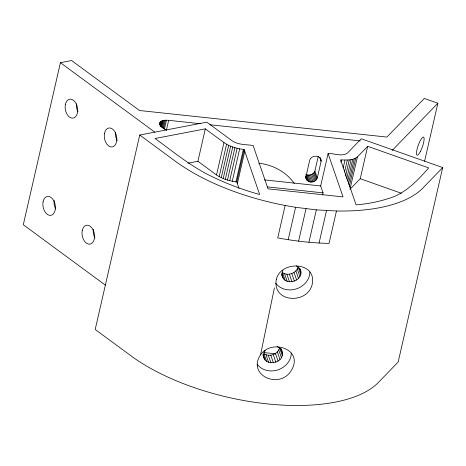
<?xml version="1.0" encoding="UTF-8"?>
<svg xmlns="http://www.w3.org/2000/svg" width="466" height="466" viewBox="0 0 466 466"><rect width="100%" height="100%" fill="white"/><g stroke="black" fill="none" stroke-linecap="round" stroke-linejoin="round"><path stroke-width="0.7" d="M281.021 348.568C289.747 365.49 256.184 368.408 265.113 350.35M281.784 274.876C284.149 287.79 305.859 280.544 300.017 268.812M260.546 354.777C272.22 338.141 304.659 349.937 290.994 370.895C279.553 389.553 246.881 375.549 260.546 354.777L274.41 287.895M424.578 161.265L437.871 103.236L424.305 98.437L386.902 137.074L139.468 110.494L71.595 60.545L60.417 62.683L23.3 224.74L105.368 285.134M328.099 153.53L343.023 196.902L268.026 188.846L253.102 145.474C246.071 144.431 238.079 145.031 231.969 140.691L206.811 122.174L139.742 135.024L95.204 329.485L130.998 355.832A147.85 64.582 12.9 0 0 266.651 403.824A147.85 64.582 12.9 0 0 378.433 382.411L398.162 362.035L442.7 167.568L361.307 138.775L347.438 153.098C341.799 157.019 334.204 153.203 328.099 153.53L320.678 185.94L323.066 192.877L322.583 195.004M159.617 123.77C160.182 119.727 165.651 120.164 168.663 120.315L200.485 123.735M159.634 124.754L160.281 121.923M159.925 125.069L160.735 121.533M160.158 126.135L161.294 121.183M160.659 126.542L161.958 120.88M161.248 127.002L162.71 120.636M161.929 127.515L163.549 120.438M162.681 128.08L164.463 120.298M163.496 128.709L165.442 120.216M164.37 129.391L166.473 120.193M166.391 130.224L168.663 120.315M187.99 163.176L197.91 161.277L205.331 128.866L223.948 142.567C229.919 146.633 237.054 148.718 244.178 149.528L259.649 194.508C243.444 190.017 227.618 184.128 212.479 176.8C191.52 166.956 173.655 151.986 155.032 138.501L205.331 128.866M239.006 188.474L236.757 181.938C229.627 181.128 222.498 179.043 216.527 174.977L223.948 142.567M219.16 176.637L226.581 144.227M221.245 177.697L228.666 145.287M223.22 178.571L230.647 146.161M225.311 179.369L232.732 146.959M227.478 180.08L234.899 147.67M229.709 180.691L237.13 148.281M232.26 181.274L239.681 148.864M235.947 181.851L243.369 149.44M236.757 181.938L244.178 149.528M237.351 183.668L244.778 151.258M139.742 135.024L175.536 161.364A147.85 64.582 12.9 0 0 285.151 205.477L277.73 237.887C294.652 241.062 311.812 243.013 329.037 243.398L336.458 210.987A147.85 64.582 12.9 0 0 422.971 187.949L442.7 167.568M288.186 239.705L295.607 207.294L316.332 209.869L336.458 210.987M298.595 241.172L306.022 208.762M308.317 181.35L306.686 179.876L305.917 176.795L309.727 160.153C311.335 154.485 321.598 154.869 321.097 161.376L317.282 178.012C316.041 181.472 311.515 183.126 308.317 181.35L305.929 174.412C309.133 176.183 313.653 174.534 314.894 171.074L318.231 156.512M308.911 242.279L316.332 209.869M319.076 243.025L326.497 210.615M340.914 162.081L341.397 159.966L349.25 159.955L352.756 159.285L355.756 158.108L357.41 156.908L367.674 146.307L428.72 167.906C417.373 180.627 405.152 193.92 388.114 198.621C377.74 201.999 366.94 203.957 356.076 204.865L340.605 159.885L341.397 159.966M343.18 167.923L344.957 160.176M344.543 172.094L347.287 160.118M345.539 176.16L349.25 159.955M346.721 178.699L351.079 159.675M347.758 181.123L352.756 159.285M348.457 184.152L354.271 158.784M349.302 186.295L355.756 158.108M350.147 188.614L357.41 156.908M349.983 189.318L360.253 178.717L367.674 146.307M282.978 270.292L282.163 272.435L281.977 274.655L282.443 276.787M285.134 280.235L282.507 272.598C287.941 276.402 296.522 273.274 298.106 266.797L300.733 274.433M266.575 361.261L263.948 353.624C269.383 357.434 277.963 354.3 279.548 347.822L282.175 355.459M159.943 122.354C158.399 126.164 164.23 128.109 166.152 130.131M392.098 150.524L437.871 103.236M209.886 124.742L360.317 140.907M264.432 179.893L320.678 185.94M267.536 186.913L323.066 192.877M263.593 352.529L275.855 353.845M258.822 163.211C272.674 164.783 286.217 171.791 294.221 183.418M285.151 205.477L295.607 207.294M360.253 178.717L401.407 193.279M296.225 265.824L299.376 268.183L300.453 270.088M277.159 346.582L279.204 347.659L280.817 349.209L281.895 351.114M197.91 161.277L216.527 174.977M60.417 62.683L154.794 132.14M320.224 157.764L321.091 160.287M319.793 157.59L321.097 161.376M314.894 171.074L317.282 178.012M314.404 172.105L316.793 179.049M313.694 173.043L316.082 179.987M312.791 173.847L315.179 180.791M311.737 174.476L314.125 181.42M310.577 174.907L312.966 181.851M309.366 175.123L311.754 182.06M308.148 175.105L310.537 182.049M306.989 174.867L309.377 181.804M305.888 176.282L307.403 180.697M305.381 176.09L306.686 179.876M305.492 176.62L305.923 177.878M305.533 177.028L306.185 178.921M299.603 268.399L300.914 272.22M297.291 268.946L299.918 276.577M295.898 270.88L298.525 278.511M294.023 272.464L296.65 280.101M291.792 273.594L294.419 281.231M289.363 274.2L291.984 281.831M286.893 274.229L289.514 281.86M284.551 273.682L287.178 281.318M281.767 273.6L283.514 278.685M280.608 348.154L282.355 353.245M278.732 349.972L281.359 357.603M277.34 351.906L279.967 359.536M275.464 353.49L278.091 361.127M273.233 354.62L275.86 362.257M270.804 355.226L273.425 362.857M268.334 355.255L270.962 362.886M265.993 354.708L268.62 362.344M263.208 354.626L264.956 359.711M262.981 354.405L263.418 355.68M263.005 355.267L263.884 357.812M309.867 272.039A18.663 16.205 -19 0 1 296.382 288.868A18.663 16.205 -19 0 1 275.691 283.171M291.308 353.065A18.663 16.205 -19 0 1 277.823 369.893A18.663 16.205 -19 0 1 257.133 364.196M78.014 111.77A9.611 6.134 79.2 0 1 76.348 103.761M55.745 209.007A9.611 6.134 79.2 0 1 54.138 200.427M94.889 237.811A9.611 6.134 79.2 0 1 93.282 229.231M117.158 140.581A9.611 6.134 79.2 0 1 115.492 132.565M276.262 279.792C272.301 303.209 308.457 304.479 312.337 283.666C316.437 261.187 280.159 260.465 276.262 279.792M420.355 151.578A9.611 2.208 -70.5 0 0 423.577 137.109A9.611 2.208 -70.5 0 0 416.959 149.72A9.611 2.208 -70.5 0 0 420.355 151.578M65.351 104.605A9.611 6.134 79.2 0 0 72.993 118.125A9.611 6.134 79.2 0 0 75.894 103.225A9.611 6.134 79.2 0 0 65.351 104.605M43.082 201.836A9.611 6.134 79.2 0 0 50.724 215.356A9.611 6.134 79.2 0 0 53.625 200.456A9.611 6.134 79.2 0 0 43.082 201.836M82.226 230.641A9.611 6.134 79.2 0 0 89.868 244.167A9.611 6.134 79.2 0 0 92.769 229.26A9.611 6.134 79.2 0 0 82.226 230.641M104.495 133.41A9.611 6.134 79.2 0 0 112.137 146.936A9.611 6.134 79.2 0 0 115.038 132.029A9.611 6.134 79.2 0 0 104.495 133.41"/></g></svg>
